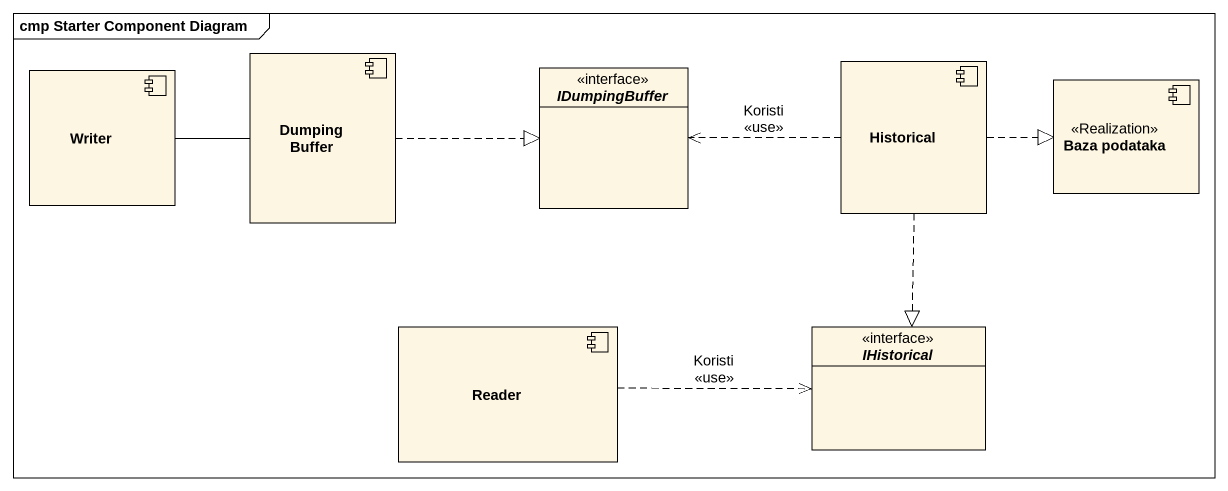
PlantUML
@startuml
mainframe cmp Starter Component Diagram
allowmixing
hide circle
hide empty members
component Writer
component "Dumping Buffer" as Dumping_Buffer
interface IDumpingBuffer
component Historical
component "Baza podataka" as Baza_podataka <<Realization>>
component Reader
interface IHistorical
Writer -right- Dumping_Buffer
Dumping_Buffer .right.|> IDumpingBuffer
Historical .left.> IDumpingBuffer : Koristi\n<<use>>
Historical .right.|> Baza_podataka
Historical ..|> IHistorical
Reader .right.> IHistorical : Koristi\n<<use>>
@enduml
